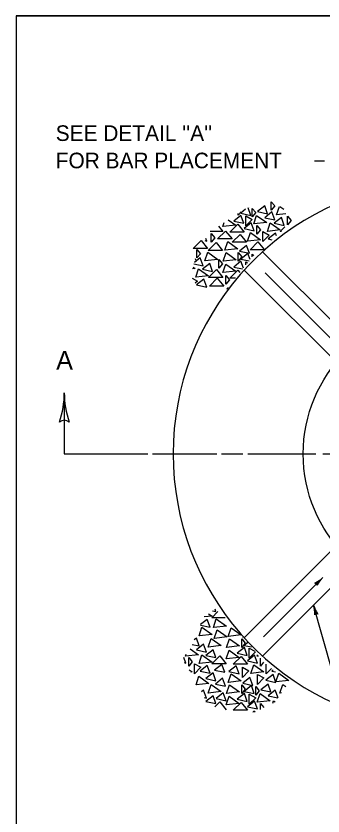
# Model space of a CAD drawing. Extents: x 1007 to 1035.5, y 1000.5 to 1021.5.
# Drawn here: x 1007 to 1010.93, y 1011.25 to 1021.5 of the extents above; entities that cross this region are included whole.
import ezdxf

# ---------------------------------------------------------------- set-up
doc = ezdxf.new("R2010")
doc.units = 0
for name, color, linetype in [('Level 1', 7, 'Continuous'), ('Level 10', 7, 'Continuous'), ('Level 11', 7, 'Continuous'), ('Level 15', 7, 'Continuous')]:
    doc.layers.add(name, color=color, linetype=linetype)

msp = doc.modelspace()

# ---------------------------------------------------------------- linework, layer by layer
at = {"layer": 'Level 1'}
for p, q in [((1010.8244166666668, 1019.6441666666668), (1010.9494166666668, 1019.6441666666668)), ((1010.1580000000001, 1018.4803333333334), (1011.9328333333335, 1016.7055000000001)), ((1009.9223333333334, 1018.2446666666668), (1011.6971666666668, 1016.4698333333334)), ((1010.1908333333334, 1018.2119166666668), (1011.0372500000001, 1017.3655000000001)), ((1007.6188333333334, 1016.6730833333335), (1007.6188333333334, 1015.8904166666669)), ((1007.6188333333334, 1015.8904166666669), (1008.6895000000002, 1015.8904166666669)), ((1008.7497500000002, 1015.8904166666669), (1009.5725000000001, 1015.8904166666669)), ((1009.6315000000001, 1015.8904166666669), (1009.9041666666668, 1015.8904166666669)), ((1009.9709166666668, 1015.8904166666669), (1010.8402500000001, 1015.8904166666669)), ((1010.9289166666669, 1015.8904166666669), (1011.4362500000001, 1015.8904166666669)), ((1009.9223333333334, 1013.5361666666668), (1011.6971666666668, 1015.3110000000001)), ((1010.1580000000001, 1013.3005000000002), (1011.9328333333335, 1015.0753333333334)), ((1010.1696666666668, 1013.5478333333334), (1010.9302500000001, 1014.3084166666667)), ((1011.5267500000001, 1011.4134166666668), (1010.8119166666668, 1013.9544166666668))]:
    msp.add_line(p, q, dxfattribs=at)
for points in [[(1009.9414166666668, 1019.0235833333335), (1009.8795833333335, 1018.9740833333335)], [(1010.0084166666668, 1018.9465000000001), (1009.9738333333335, 1019.0414166666668)], [(1009.9895000000001, 1019.0500833333334), (1009.9900000000001, 1019.0500000000002)], [(1009.9900000000001, 1019.0500000000002), (1009.9898333333334, 1019.0502500000001)], [(1010.3374166666667, 1018.9533333333335), (1010.3730000000002, 1019.0602500000001)], [(1010.3802500000002, 1019.0595000000002), (1010.4296666666668, 1019.0240833333335)], [(1009.8818333333335, 1018.9465833333335), (1009.7898333333335, 1018.8729166666668)], [(1009.8831666666669, 1018.9915833333334), (1009.8475000000001, 1018.9487500000001)], [(1009.8475000000001, 1018.9487500000001), (1009.8475000000001, 1018.9719166666667)], [(1009.8795833333335, 1018.9740833333335), (1010.0084166666668, 1018.9465000000001)], [(1009.9186666666668, 1018.8453333333334), (1009.8818333333335, 1018.9465833333335)], [(1010.4565833333335, 1018.9665833333335), (1010.3374166666667, 1018.9533333333335)], [(1009.6495833333335, 1018.8015000000001), (1009.6680000000001, 1018.8566666666668)], [(1009.8151666666668, 1018.8199166666668), (1009.6495833333335, 1018.8015000000001)], [(1009.7180000000001, 1018.8894166666668), (1009.8151666666668, 1018.8199166666668)], [(1009.7898333333335, 1018.8729166666668), (1009.9186666666668, 1018.8453333333334)], [(1009.6495833333335, 1018.7395000000001), (1009.4891666666668, 1018.7395000000001)], [(1009.5935833333334, 1018.8079166666668), (1009.6495833333335, 1018.7395000000001)], [(1010.3235833333334, 1018.7187500000001), (1010.2315833333334, 1018.6450833333334)], [(1010.3359166666668, 1018.6846666666668), (1010.3235833333334, 1018.7187500000001)], [(1010.3834166666668, 1018.7395000000001), (1010.4453333333335, 1018.8013333333334)], [(1010.3988333333334, 1018.7395000000001), (1010.3834166666668, 1018.7395000000001)], [(1009.4179166666668, 1018.6227500000001), (1009.4425000000001, 1018.6175000000002)], [(1009.4425000000001, 1018.6175000000002), (1009.4315000000001, 1018.6479166666668)], [(1010.2315833333334, 1018.6450833333334), (1010.2788333333334, 1018.6349166666668)], [(1009.9715833333335, 1018.4587500000001), (1009.8795833333335, 1018.3850833333335)], [(1009.9999166666668, 1018.3807500000001), (1009.9715833333335, 1018.4587500000001)], [(1010.0269166666668, 1018.4145000000001), (1010.0269166666668, 1018.4471666666668)], [(1010.0269166666668, 1018.4471666666668), (1010.0421666666668, 1018.4289166666669)], [(1009.2797500000001, 1018.3250833333335), (1009.3965000000002, 1018.3000000000002)], [(1009.3596666666668, 1018.4012500000001), (1009.2845833333334, 1018.3411666666668)], [(1009.2963333333335, 1018.3800833333335), (1009.3044166666668, 1018.3783333333334)], [(1009.3044166666668, 1018.3783333333334), (1009.2996666666668, 1018.3914166666668)], [(1009.3965000000002, 1018.3000000000002), (1009.3596666666668, 1018.4012500000001)], [(1009.8818333333335, 1018.3575833333334), (1009.7898333333335, 1018.2839166666668)], [(1009.8795833333335, 1018.3850833333335), (1009.9852500000002, 1018.3625000000002)], [(1009.9129166666668, 1018.2720000000002), (1009.8818333333335, 1018.3575833333334)], [(1009.9440000000002, 1018.3108333333334), (1009.9440000000002, 1018.3505833333335)], [(1009.9440000000002, 1018.3505833333335), (1009.9660000000001, 1018.3384166666668)], [(1009.2930000000001, 1018.2654166666669), (1009.2608333333335, 1018.2618333333335)], [(1009.2674166666668, 1018.2838333333335), (1009.2930000000001, 1018.2654166666669)], [(1009.7392500000001, 1018.1435833333335), (1009.8405000000001, 1018.2447500000002)], [(1009.7898333333335, 1018.2839166666668), (1009.9030833333335, 1018.2596666666668)], [(1009.8405000000001, 1018.2447500000002), (1009.8661666666668, 1018.2135000000002)], [(1009.2562500000001, 1018.1427500000001), (1009.3251666666667, 1018.1044166666668)], [(1009.3251666666667, 1018.1044166666668), (1009.2964166666668, 1018.0756666666668)], [(1009.4056666666668, 1018.1297500000002), (1009.3136666666668, 1018.0560833333335)], [(1009.4425000000001, 1018.0285000000001), (1009.4056666666668, 1018.1297500000002)], [(1009.8120000000001, 1018.1435833333335), (1009.7392500000001, 1018.1435833333335)], [(1009.3136666666668, 1018.0560833333335), (1009.4425000000001, 1018.0285000000001)], [(1009.7048333333335, 1018.0007500000002), (1009.7117500000002, 1018.0215833333334)], [(1009.7117500000002, 1018.0215833333334), (1009.7174166666668, 1018.0175833333335)], [(1009.5615833333335, 1013.8702500000002), (1009.5494166666668, 1013.9038333333334)], [(1009.5110000000001, 1013.8126666666668), (1009.4109166666668, 1013.8015000000001)], [(1009.4674166666668, 1013.8438333333335), (1009.5110000000001, 1013.8126666666668)], [(1009.5087500000001, 1013.7920833333335), (1009.5873333333335, 1013.8705833333335)], [(1009.5156666666668, 1013.8800833333335), (1009.5615833333335, 1013.8702500000002)], [(1009.3616666666668, 1013.6965833333335), (1009.4857500000002, 1013.6700833333334)], [(1009.4489166666668, 1013.7713333333335), (1009.3647500000002, 1013.7038333333335)], [(1009.4857500000002, 1013.6700833333334), (1009.4489166666668, 1013.7713333333335)], [(1009.6770833333335, 1013.7920833333335), (1009.5087500000001, 1013.7920833333335)], [(1009.7181666666668, 1013.5526666666668), (1009.7550000000001, 1013.6631666666668)], [(1009.7550000000001, 1013.6631666666668), (1009.8837500000001, 1013.5710833333335)], [(1009.3108333333334, 1013.5321666666669), (1009.2820833333335, 1013.5090833333335)], [(1009.3476666666668, 1013.4309166666668), (1009.3108333333334, 1013.5321666666669)], [(1009.8837500000001, 1013.5710833333335), (1009.7181666666668, 1013.5526666666668)], [(1009.8907500000001, 1013.4123333333334), (1009.8907500000001, 1013.5227500000001)], [(1009.8907500000001, 1013.5227500000001), (1009.9367500000001, 1013.4675000000001)], [(1009.9080000000001, 1013.5440000000001), (1009.9044166666667, 1013.5411666666668)], [(1009.9044166666667, 1013.5411666666668), (1009.9118333333334, 1013.5395000000001)], [(1009.2310833333335, 1013.3932500000001), (1009.3362500000002, 1013.3180000000001)], [(1009.2571666666668, 1013.4502500000001), (1009.3476666666668, 1013.4309166666668)], [(1009.9367500000001, 1013.4675000000001), (1009.8907500000001, 1013.4123333333334)], [(1009.9685833333334, 1013.4742500000001), (1009.9228333333334, 1013.4376666666668)], [(1009.9228333333334, 1013.4376666666668), (1010.0146666666668, 1013.4179166666668)], [(1009.9872500000001, 1013.2743333333335), (1009.9872500000001, 1013.4031666666668)], [(1009.9872500000001, 1013.4031666666668), (1010.0580000000001, 1013.3638333333334)], [(1009.1751666666668, 1013.2122500000002), (1009.1490833333335, 1013.2839166666668)], [(1009.1706666666668, 1013.2995833333334), (1009.1786666666668, 1013.3233333333335)], [(1009.3362500000002, 1013.3180000000001), (1009.1706666666668, 1013.2995833333334)], [(1010.0663333333334, 1013.3534166666668), (1009.9872500000001, 1013.2743333333335)], [(1010.0885833333334, 1013.2995833333334), (1010.0946666666669, 1013.3180000000001)], [(1010.1077500000001, 1013.3016666666668), (1010.0885833333334, 1013.2995833333334)], [(1009.1535833333335, 1013.2169166666667), (1009.1751666666668, 1013.2122500000002)], [(1010.1300000000001, 1013.1708333333335), (1010.1300000000001, 1013.2738333333334)], [(1010.1720000000001, 1013.2213333333335), (1010.1300000000001, 1013.1708333333335)], [(1010.2035000000001, 1013.0741666666668), (1010.2035000000001, 1013.1952500000001)], [(1009.2190000000002, 1013.1234166666668), (1009.2556666666668, 1013.0971666666668)], [(1009.2556666666668, 1013.0971666666668), (1009.2387500000001, 1013.0953333333334)], [(1010.2706666666668, 1013.1414166666668), (1010.2035000000001, 1013.0741666666668)], [(1010.2931666666668, 1013.1234166666668), (1010.2748333333335, 1013.1086666666667)], [(1010.2748333333335, 1013.1086666666667), (1010.3250833333335, 1013.0979166666668)], [(1010.3806666666668, 1012.8279166666669), (1010.4175000000001, 1012.9384166666669)], [(1010.4175000000001, 1012.9384166666669), (1010.4575000000001, 1012.9098333333335)], [(1009.4029166666668, 1012.8648333333334), (1009.3752500000002, 1012.8426666666668)], [(1009.4397500000001, 1012.7635833333335), (1009.4029166666668, 1012.8648333333334)], [(1009.4088333333335, 1012.7702500000001), (1009.4397500000001, 1012.7635833333335)], [(1009.5247500000002, 1012.7935000000001), (1009.4327500000002, 1012.7198333333334)], [(1009.5615833333335, 1012.6922500000002), (1009.5247500000002, 1012.7935000000001)], [(1010.3208333333334, 1012.8648333333334), (1010.2288333333335, 1012.7911666666668)], [(1010.2288333333335, 1012.7911666666668), (1010.3547500000001, 1012.7642500000002)], [(1010.3565000000001, 1012.7667500000001), (1010.3208333333334, 1012.8648333333334)], [(1010.4013333333335, 1012.8302500000001), (1010.3806666666668, 1012.8279166666669)], [(1009.4327500000002, 1012.7198333333334), (1009.5615833333335, 1012.6922500000002)], [(1009.5470000000001, 1012.6522500000001), (1009.6100000000001, 1012.7152500000001)], [(1009.6100000000001, 1012.7152500000001), (1009.6927500000002, 1012.6142500000001)], [(1010.1300000000001, 1012.6187500000001), (1010.1300000000001, 1012.6922500000002)], [(1010.1300000000001, 1012.6922500000002), (1010.1731666666668, 1012.6404166666669)], [(1010.2909166666668, 1012.6992500000001), (1010.3001666666668, 1012.7267500000002)], [(1010.3001666666668, 1012.7267500000002), (1010.3188333333335, 1012.7134166666668)], [(1010.0386666666668, 1012.5818333333335), (1010.0448333333335, 1012.6002500000002)], [(1010.0448333333335, 1012.6002500000002), (1010.0646666666668, 1012.5860833333335)]]:
    msp.add_lwpolyline(points, dxfattribs=at)
for points in [[(1010.0269166666668, 1018.9257500000001), (1010.0269166666668, 1019.0361666666668), (1010.0729166666667, 1018.9809166666668)], [(1010.1855000000002, 1019.0685833333334), (1010.0935000000002, 1018.9949166666668), (1010.2223333333335, 1018.9673333333335)], [(1010.2672500000001, 1019.0111666666668), (1010.2672500000001, 1019.1215833333334), (1010.3132500000002, 1019.0663333333334)], [(1009.9440000000002, 1018.8107500000001), (1009.9440000000002, 1018.9395833333334), (1010.0268333333335, 1018.8935833333335)], [(1010.2109166666668, 1018.8544166666668), (1010.0453333333335, 1018.8360000000001), (1010.0821666666668, 1018.9465000000001)], [(1010.2775833333335, 1018.9902500000002), (1010.1855833333335, 1018.9165833333335), (1010.3144166666668, 1018.8890000000001)], [(1010.3994166666668, 1018.9189166666667), (1010.3074166666668, 1018.8452500000001), (1010.4362500000001, 1018.8176666666668)], [(1010.4778333333335, 1018.8245833333335), (1010.4778333333335, 1018.9350000000002), (1010.5238333333334, 1018.8797500000002)], [(1009.7392500000001, 1018.7325833333334), (1009.8405000000001, 1018.8337500000001), (1009.9233333333335, 1018.7325833333334)], [(1010.0130000000001, 1018.8499166666668), (1009.9210000000002, 1018.7762500000001), (1010.0498333333335, 1018.7486666666668)], [(1010.0867500000002, 1018.7072500000002), (1010.0867500000002, 1018.8176666666668), (1010.1327500000001, 1018.7624166666668)], [(1010.3856666666668, 1018.7600833333335), (1010.2200833333335, 1018.7416666666668), (1010.2569166666668, 1018.8521666666668)], [(1009.5829166666668, 1018.6440000000001), (1009.6841666666668, 1018.7451666666668), (1009.7670000000002, 1018.6440000000001)], [(1010.1303333333335, 1018.6335833333335), (1009.9647500000001, 1018.6151666666668), (1010.0015833333334, 1018.7256666666668)], [(1010.1602500000001, 1018.6105833333335), (1010.1602500000001, 1018.7394166666668), (1010.2430833333335, 1018.6934166666668)], [(1009.2699166666667, 1018.5236666666668), (1009.3711666666668, 1018.6248333333334), (1009.4540000000002, 1018.5236666666668)], [(1009.5000000000001, 1018.6019166666669), (1009.5000000000001, 1018.7123333333335), (1009.5460000000002, 1018.6570833333335)], [(1009.7694166666668, 1018.6018333333335), (1009.8706666666668, 1018.7030000000001), (1009.9535000000001, 1018.6018333333335)], [(1009.3164166666668, 1018.4003333333335), (1009.3164166666668, 1018.5107500000001), (1009.3624166666668, 1018.4555000000001)], [(1009.4625000000001, 1018.4965833333334), (1009.5637500000001, 1018.5977500000001), (1009.6465833333334, 1018.4965833333334)], [(1009.8405000000001, 1018.5185000000001), (1009.6749166666668, 1018.5000833333335), (1009.7117500000002, 1018.6105833333335)], [(1009.9531666666668, 1018.5622500000002), (1009.8611666666668, 1018.4885833333335), (1009.9900000000001, 1018.4610000000001)], [(1009.9980833333335, 1018.5055833333334), (1010.0993333333334, 1018.6067500000001), (1010.1821666666668, 1018.5055833333334)], [(1009.5850833333335, 1018.3827500000001), (1009.4195000000001, 1018.3643333333334), (1009.4563333333334, 1018.4748333333334)], [(1009.8197500000001, 1018.3781666666667), (1009.6541666666668, 1018.3597500000001), (1009.6910000000001, 1018.4702500000001)], [(1009.8475000000001, 1018.3597500000001), (1009.8475000000001, 1018.4701666666668), (1009.8935000000001, 1018.4149166666668)], [(1009.4815000000001, 1018.3299166666668), (1009.3895000000001, 1018.2562500000001), (1009.5183333333334, 1018.2286666666668)], [(1009.5992500000001, 1018.2709166666668), (1009.5992500000001, 1018.3813333333335), (1009.6452500000001, 1018.3260833333335)], [(1009.8151666666668, 1018.2309166666668), (1009.6495833333335, 1018.2125000000001), (1009.6864166666668, 1018.3230000000001)], [(1009.4677500000001, 1018.1710833333335), (1009.3021666666668, 1018.1526666666668), (1009.3390000000002, 1018.2631666666668)], [(1009.4655000000001, 1018.1505000000001), (1009.5667500000002, 1018.2516666666668), (1009.6495833333335, 1018.1505000000001)], [(1009.4775833333334, 1018.0391666666668), (1009.5788333333335, 1018.1403333333335), (1009.6616666666667, 1018.0391666666668)], [(1009.6895000000002, 1018.0663333333334), (1009.6895000000002, 1018.1767500000001), (1009.7355000000001, 1018.1215000000001)], [(1009.6945000000002, 1013.6842500000001), (1009.5289166666668, 1013.6658333333335), (1009.5657500000001, 1013.7763333333335)], [(1009.5109166666668, 1013.5789166666668), (1009.3453333333334, 1013.5605000000002), (1009.3821666666668, 1013.6710000000002)], [(1009.7035000000001, 1013.5458333333335), (1009.5379166666668, 1013.5274166666668), (1009.5747500000001, 1013.6379166666668)], [(1009.6283333333334, 1013.4353333333335), (1009.4627500000001, 1013.4169166666668), (1009.4995833333335, 1013.5274166666668)], [(1009.8630000000002, 1013.4307500000001), (1009.6974166666668, 1013.4123333333334), (1009.7342500000001, 1013.5228333333334)], [(1009.4029166666668, 1013.4538333333335), (1009.3109166666668, 1013.3801666666668), (1009.4397500000001, 1013.3525833333334)], [(1009.9250833333334, 1013.4101666666668), (1009.8330833333334, 1013.3365000000001), (1009.9619166666668, 1013.3089166666668)], [(1009.5110000000001, 1013.2236666666668), (1009.3454166666668, 1013.2052500000001), (1009.3822500000001, 1013.3157500000001)], [(1009.5247500000002, 1013.3825000000002), (1009.4327500000002, 1013.3088333333335), (1009.5615833333335, 1013.2812500000001)], [(1009.5087500000001, 1013.2030833333334), (1009.6100000000001, 1013.3042500000001), (1009.6928333333335, 1013.2030833333334)], [(1009.8584166666668, 1013.2835000000001), (1009.6928333333335, 1013.2650833333335), (1009.7296666666668, 1013.3755833333335)], [(1009.7825000000001, 1013.1961666666668), (1009.8837500000001, 1013.2973333333334), (1009.9665833333335, 1013.1961666666668)], [(1010.0562500000001, 1013.3135000000001), (1009.9642500000001, 1013.2398333333334), (1010.0930833333334, 1013.2122500000002)], [(1009.2120833333335, 1013.1708333333335), (1009.2120833333335, 1013.2812500000001), (1009.2580833333335, 1013.2260000000001)], [(1009.2855833333334, 1013.0741666666668), (1009.2855833333334, 1013.2030000000001), (1009.3684166666668, 1013.1570000000002)], [(1009.4489166666668, 1013.1823333333334), (1009.3569166666668, 1013.1086666666667), (1009.4857500000002, 1013.0810833333335)], [(1009.6362500000001, 1013.1943333333335), (1009.5442500000001, 1013.1206666666668), (1009.6730833333335, 1013.0930833333334)], [(1010.1735833333335, 1013.0971666666668), (1010.0080000000002, 1013.0787500000001), (1010.0448333333335, 1013.1892500000001)], [(1009.5249166666667, 1013.0860000000001), (1009.4329166666668, 1013.0123333333335), (1009.5617500000001, 1012.9847500000001)], [(1009.8197500000001, 1013.1762500000001), (1009.7277500000001, 1013.1025833333334), (1009.8565833333334, 1013.0750000000002)], [(1009.9000000000001, 1013.0283333333334), (1009.9000000000001, 1013.1571666666669), (1009.9828333333335, 1013.1111666666668)], [(1010.4949166666668, 1012.9891666666668), (1010.3293333333335, 1012.9707500000002), (1010.3661666666668, 1013.0812500000002)], [(1009.4718333333335, 1012.9500833333335), (1009.3062500000001, 1012.9316666666668), (1009.3430833333334, 1013.0421666666668)], [(1009.6452500000001, 1013.0167500000001), (1009.5532500000002, 1012.9430833333334), (1009.6820833333335, 1012.9155000000002)], [(1009.8837500000001, 1012.9820833333334), (1009.7181666666668, 1012.9636666666668), (1009.7550000000001, 1013.0741666666668)], [(1009.9964166666668, 1013.0258333333335), (1009.9044166666667, 1012.9521666666668), (1010.0332500000002, 1012.9245833333334)], [(1010.0925833333334, 1012.9380833333335), (1010.0925833333334, 1013.0669166666668), (1010.1754166666668, 1013.0209166666668)], [(1010.2921666666668, 1013.0649166666668), (1010.2001666666667, 1012.9912500000002), (1010.3290000000002, 1012.9636666666668)], [(1009.6283333333334, 1012.8463333333335), (1009.4627500000001, 1012.8279166666669), (1009.4995833333335, 1012.9384166666669)], [(1009.8630000000002, 1012.8417500000002), (1009.6974166666668, 1012.8233333333335), (1009.7342500000001, 1012.9338333333335)], [(1009.8907500000001, 1012.8233333333335), (1009.8907500000001, 1012.9337500000001), (1009.9367500000001, 1012.8785000000001)], [(1010.0148333333335, 1012.9223333333334), (1009.9228333333334, 1012.8486666666668), (1010.0516666666668, 1012.8210833333335)], [(1010.0701666666668, 1012.8003333333335), (1010.0701666666668, 1012.9107500000001), (1010.1161666666668, 1012.8555000000001)], [(1010.2287500000001, 1012.9431666666668), (1010.1367500000001, 1012.8695000000001), (1010.2655833333334, 1012.8419166666667)], [(1009.6542500000002, 1012.8302500000001), (1009.5622500000002, 1012.7565833333334), (1009.6910833333335, 1012.7290000000002)], [(1009.8584166666668, 1012.6945000000002), (1009.6928333333335, 1012.6760833333335), (1009.7296666666668, 1012.7865833333335)], [(1009.9250833333334, 1012.8211666666668), (1009.8330833333334, 1012.7475000000002), (1009.9619166666668, 1012.7199166666668)], [(1009.9872500000001, 1012.6853333333335), (1009.9872500000001, 1012.8141666666668), (1010.0700833333335, 1012.7681666666668)], [(1010.2541666666668, 1012.7290000000002), (1010.0885833333334, 1012.7105833333335), (1010.1254166666668, 1012.8210833333335)], [(1009.7825000000001, 1012.6071666666668), (1009.8837500000001, 1012.7083333333335), (1009.9665833333335, 1012.6071666666668)], [(1010.0562500000001, 1012.7245000000001), (1009.9642500000001, 1012.6508333333335), (1010.0930833333334, 1012.6232500000001)]]:
    msp.add_lwpolyline(points, close=True, dxfattribs=at)
for centre, radius, start, end in [((1012.5122500000001, 1015.8904166666669), 3.5000000000000004, 15.891083333333334, 344.10894722222224), ((1006.4469583333334, 1016.6730833333335), 1.171875000036789, 341.34715833333337, 359.99388888888893), ((1008.7907083333334, 1016.6730833333335), 1.171875000036789, 179.98777500000006, 180), ((1008.7907083333334, 1016.6730833333335), 1.171875000036789, 180, 198.6687833333333), ((1007.6187083333334, 1016.2274583333335), 0.09375000000027454, 48.77459722222227, 130.8912916666667), ((1010.6540364581432, 1014.5846302085237), 0.39062493701769546, 296.34715833333337, 314.99388888888893), ((1011.2064635418569, 1014.0322031248098), 0.39062493701768175, 135, 153.6687833333333), ((1011.2064635418569, 1014.0322031248098), 0.39062493701768175, 134.98777500000006, 135.00000000000006), ((1010.8251857343721, 1014.2034113265945), 0.031249995264836954, 3.774597222222269, 85.89129166666669), ((1011.18794529912, 1014.0602009251339), 0.3906249374707315, 195.70011388888906, 195.712338888889), ((1011.18794529912, 1014.0602009251339), 0.3906249374707315, 195.712338888889, 214.3811222222223), ((1010.4358880342135, 1013.8486324081995), 0.3906249374707263, 357.05949722222226, 15.706227777777826), ((1010.8521027842991, 1013.8114142283783), 0.031249995301062337, 64.48693611111116, 146.60363055555558)]:
    msp.add_arc(centre, radius, start, end, dxfattribs=at)
at = {"layer": 'Level 10'}
for q in [(1035.5000000000002, 1021.5000000000001), (1007.0000000000001, 1000.5000000000001)]:
    msp.add_line((1007.0000000000001, 1021.5000000000001), q, dxfattribs=at)
at = {"layer": 'Level 11'}
msp.add_lwpolyline([(1007.0000000000001, 1000.5000000000001), (1035.5000000000002, 1000.5000000000001), (1035.5000000000002, 1021.5000000000001), (1007.0000000000001, 1021.5000000000001)], close=True, dxfattribs=at)
at = {"layer": 'Level 15'}
msp.add_circle((1012.5122500000001, 1015.8904166666669), 1.8333333806818188, dxfattribs=at)

# ---------------------------------------------------------------- texts
at = {"layer": 'Level 1'}
for s, height, p in [("SEE DETAIL ''A''", 0.20000000000000004, (1007.5088333333334, 1019.8992500000002)), ('FOR BAR PLACEMENT', 0.20000000000000004, (1007.5088333333334, 1019.5492500000001)), ('A', 0.24000000000000002, (1007.5150000000001, 1016.9706666666668))]:
    msp.add_text(s, height=height, dxfattribs=at).set_placement(p)

doc.saveas('drawing.dxf')
